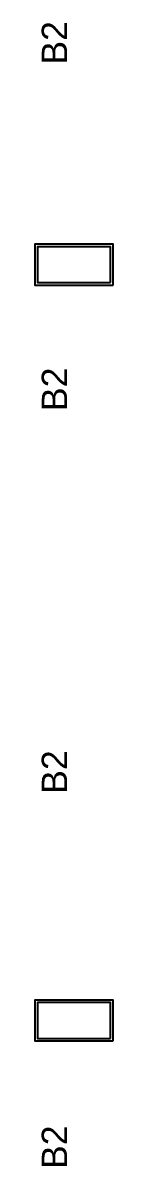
# Model space of a CAD drawing. Header units: inches. Extents: x -605 to 2991212, y -2872845 to 0.
# Drawn here: x 2812504 to 2813274, y -2095533 to -2084340 of the extents above; entities that cross this region are included whole.
import ezdxf
from ezdxf.enums import TextEntityAlignment as Align

# ---------------------------------------------------------------- set-up
doc = ezdxf.new("R2010")
doc.units = ezdxf.units.IN
doc.header["$LTSCALE"] = 600
doc.header["$MEASUREMENT"] = 0
doc.layers.add('rRCC 2', color=40, linetype='Continuous', lineweight=15)
doc.styles.get("Standard").update_dxf_attribs({"font": 'arial.ttf'})

msp = doc.modelspace()

# ---------------------------------------------------------------- linework, layer by layer
at = {"color": 6, "linetype": 'ByBlock'}
for points in [[(2813273.9, -2086906.9), (2813273.9, -2086506.9), (2812503.9, -2086506.9), (2812503.9, -2086906.9)], [(2813273.9, -2094306.9), (2813273.9, -2093906.9), (2812503.9, -2093906.9), (2812503.9, -2094306.9)]]:
    msp.add_lwpolyline(points, close=True, dxfattribs=at)
at = {"color": 3, "linetype": 'ByBlock'}
for points in [[(2813248.9, -2086881.9), (2813248.9, -2086531.9), (2812528.9, -2086531.9), (2812528.9, -2086881.9)], [(2813248.9, -2094281.9), (2813248.9, -2093931.9), (2812528.9, -2093931.9), (2812528.9, -2094281.9)]]:
    msp.add_lwpolyline(points, close=True, dxfattribs=at)

# ---------------------------------------------------------------- texts
at = {"layer": 'rRCC 2'}
for p in [(2812696.5, -2084536), (2812696.5, -2087927.7), (2812696.5, -2091675.1), (2812696.5, -2095348.2)]:
    msp.add_text('B2', height=250, rotation=90, dxfattribs=at).set_placement(p, align=Align.MIDDLE_CENTER)

doc.saveas('drawing.dxf')
